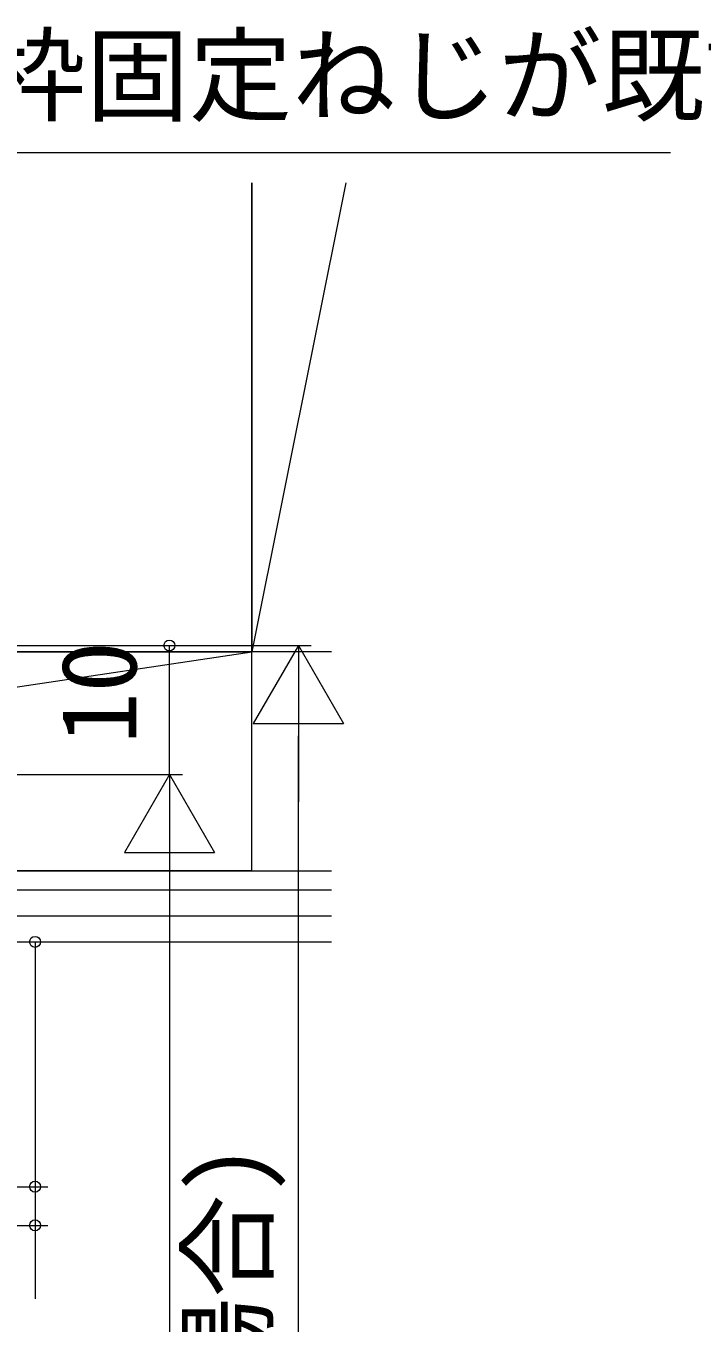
# Model space of a CAD drawing. Units: millimetres, scale not verified. Extents: x -1682 to -692, y -1188 to 424.
# Drawn here: x -1387 to -1334.5, y 66.6 to 167.2 of the extents above; entities that cross this region are included whole.
import ezdxf
from ezdxf.enums import TextEntityAlignment as Align

# ---------------------------------------------------------------- set-up
doc = ezdxf.new("R2010")
doc.units = ezdxf.units.MM
doc.header["$LTSCALE"] = 4
doc.layers.add('0-7_YKK_D', color=6, linetype='Continuous', lineweight=9)
doc.layers.add('0-8_YSS_K', color=3, linetype='Continuous', lineweight=9)
doc.styles.add('ＭＳ ゴシック', font='')
doc.styles.get('ＭＳ ゴシック').set_extended_font_data('MS Gothic')

msp = doc.modelspace()

# ---------------------------------------------------------------- linework, layer by layer
at = {"layer": '0-7_YKK_D'}
for p, q in [((-1473.882, 157.419), (-1336.966, 157.419)), ((-1483.428, 119.161), (-1364.827, 119.161)), ((-1483.428, 119.161), (-1374.827, 119.161)), ((-1375.827, 109.161), (-1375.827, 119.161)), ((-1365.827, 119.161), (-1369.327, 113.099)), ((-1365.827, 119.161), (-1365.827, 107.037)), ((-1365.827, 119.161), (-1362.327, 113.099)), ((-1369.327, 113.099), (-1362.327, 113.099)), ((-1365.827, -223.836), (-1365.827, 112.161)), ((-1497.228, 109.161), (-1374.827, 109.161)), ((-1497.228, 109.161), (-1374.827, 109.161)), ((-1375.827, 109.161), (-1379.327, 103.099)), ((-1375.827, 109.161), (-1375.827, 97.037)), ((-1375.827, 109.161), (-1372.327, 103.099)), ((-1379.327, 103.099), (-1372.327, 103.099)), ((-1375.827, 102.161), (-1375.827, -223.838)), ((-1405.127, 96.161), (-1385.25, 96.161)), ((-1386.25, 96.161), (-1386.25, 77.161)), ((-1422.428, 77.161), (-1385.25, 77.161)), ((-1422.428, 77.161), (-1385.25, 77.161)), ((-1386.25, 77.161), (-1386.25, 74.161)), ((-1478.928, 74.161), (-1385.25, 74.161)), ((-1386.25, 74.161), (-1386.25, 68.461))]:
    msp.add_line(p, q, dxfattribs=at)
for centre in [(-1375.827, 119.161), (-1386.25, 96.161), (-1386.25, 77.161), (-1386.25, 77.161), (-1386.25, 74.161)]:
    msp.add_circle(centre, 0.425, dxfattribs=at)
at = {"layer": '0-8_YSS_K'}
for p, q in [((-1362.149, 155.057), (-1369.428, 118.661)), ((-1369.428, 118.661), (-1369.428, 155.057)), ((-1369.428, 155.057), (-1369.428, 118.661)), ((-1483.428, 101.661), (-1369.428, 118.661)), ((-1474.428, 118.661), (-1369.428, 118.661)), ((-1363.26, 118.661), (-1369.428, 118.661)), ((-1369.428, 101.661), (-1483.428, 101.661)), ((-1483.428, 101.661), (-1363.26, 101.661)), ((-1363.26, 100.161), (-1483.428, 100.161)), ((-1363.26, 98.161), (-1483.428, 98.161)), ((-1483.428, 96.161), (-1363.26, 96.161))]:
    msp.add_line(p, q, dxfattribs=at)
msp.add_lwpolyline([(-1369.428, 101.661), (-1369.428, 118.661), (-1483.428, 118.661)], dxfattribs=at)

# ---------------------------------------------------------------- texts
at = {"layer": '0-7_YKK_D', "color": 4, "style": 'ＭＳ ゴシック'}
msp.add_text('(推奨)新設見込位置を枠固定ねじが既設枠レールに当たらない位置へ', height=5.865, dxfattribs=at).set_placement((-1470.282, 158.714), align=Align.BOTTOM_LEFT)
for s, p in [('10', (-1376.627, 111.521)), ('既設枠開口高h(※既設枠下レール天面押さえの場合)', (-1366.627, -107.437))]:
    msp.add_text(s, height=5.865, rotation=90, dxfattribs=at).set_placement(p, align=Align.BOTTOM_LEFT)

doc.saveas('drawing.dxf')
